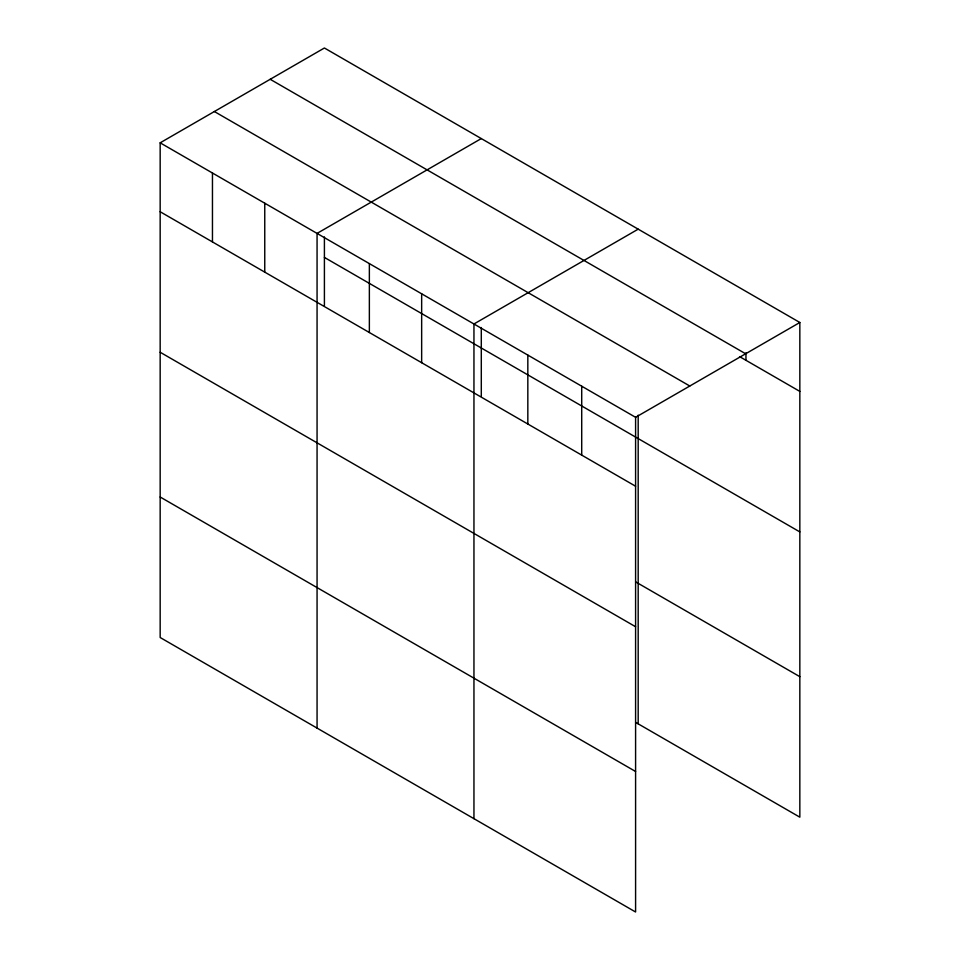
<?xml version="1.0" encoding="UTF-8"?>
<svg xmlns="http://www.w3.org/2000/svg" width="960" height="960" viewBox="0 0 960 960"><rect width="100%" height="100%" fill="white"/><g stroke="black" fill="none" stroke-linecap="round" stroke-linejoin="round"><path stroke-width="1.44" d="M160.164 142.824L635.592 417.312L635.592 912L160.164 637.512L160.164 142.824L324.408 48L799.836 322.488L799.836 817.176L635.64 722.376M481.296 138.576L317.064 233.4L317.064 728.088M638.184 229.164L473.952 323.976L473.952 818.676M635.592 417.312L799.836 322.488M270.204 79.296L745.632 353.772M739.536 356.592L799.836 391.404M214.368 111.528L689.796 386.016M324.408 257.424L799.836 531.912M160.164 211.74L635.592 486.228M635.64 581.88L799.836 676.68M160.164 352.248L635.592 626.736M160.164 497.004L635.592 771.492M745.956 352.812L745.956 360.3M638.184 415.164L638.184 723.852M581.712 386.196L581.712 455.124M527.832 355.092L527.832 424.008M481.296 327.516L481.296 396.264M421.656 293.784L421.656 362.712M369.36 263.592L369.36 332.52M324.408 236.94L324.408 305.676M264.756 203.208L264.756 272.124M212.46 173.016L212.46 241.932"/></g></svg>
